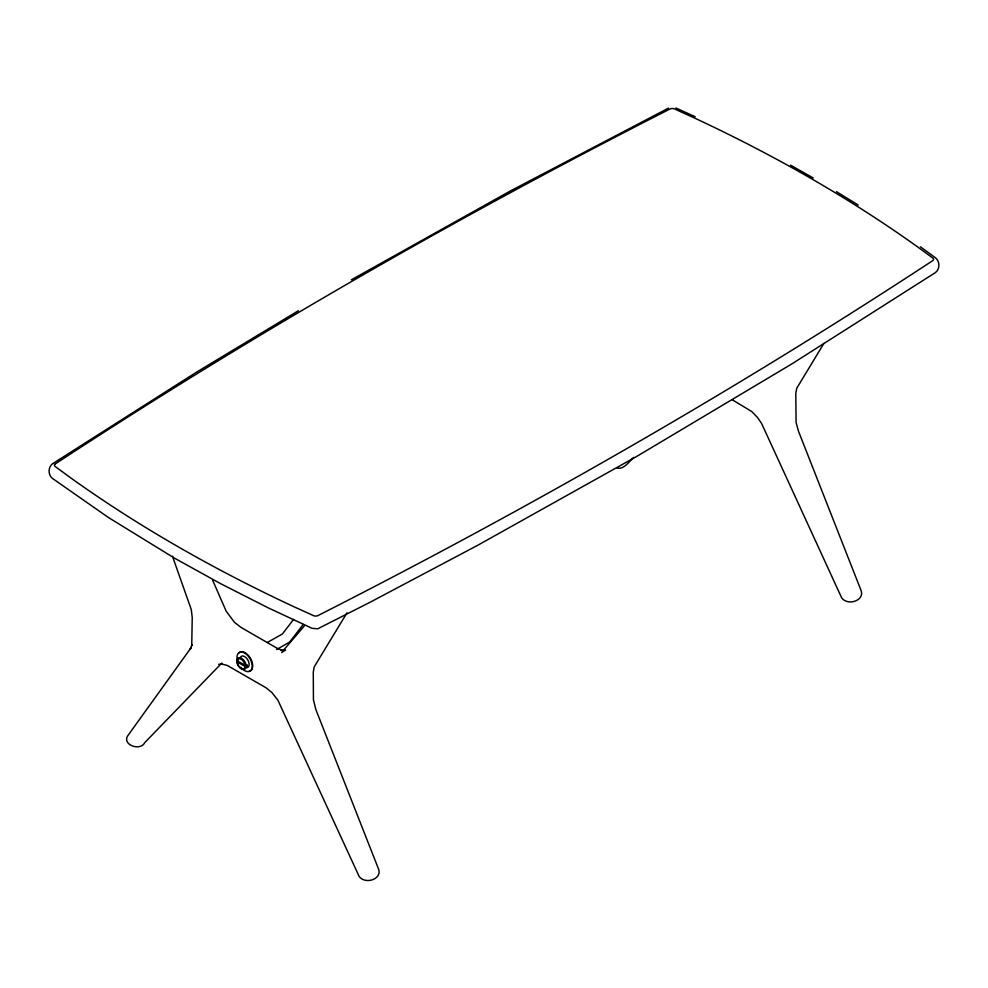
<?xml version="1.0" encoding="UTF-8"?>
<svg xmlns="http://www.w3.org/2000/svg" width="988" height="988" viewBox="0 0 988 988"><rect width="100%" height="100%" fill="white"/><g stroke="black" fill="none" stroke-linecap="round" stroke-linejoin="round"><path stroke-width="1.48" d="M237.132 660.725L237.145 659.663A6.459 3.73 60 0 1 241.566 658.292A6.459 3.73 60 0 1 245.975 664.751L244.975 665.245L244.567 663.553A5.743 3.31 60 0 0 237.54 659.49L237.132 660.725L247.049 666.443L247.049 664.689L246.037 665.27M247.049 666.443L245.975 667.493A6.459 3.73 60 0 1 241.566 668.851A6.459 3.73 60 0 1 237.145 662.392L238.009 660.342M346.986 612.819L314.209 666.875L313.27 672.186L313.431 699.899L315.913 709.693L378.194 868.168C383.319 879.024 365.239 885.026 359.113 876.393L277.875 700.134L271.972 692.625L265.982 687.747L227.203 665.406L220.793 663.812L222.251 663.751L218.694 664.381M823.881 343.416L796.723 388.296L795.797 393.607L796.093 422.407L798.44 431.114L860.709 589.577C865.834 600.445 847.766 606.434 841.64 597.802L761.674 423.642L757.598 417.603L751.769 411.551L732.417 399.856M293.634 619.315L282.407 633.987L267.242 642.533M303.205 624.441L289.731 641.99L276.652 649.536M304.551 625.663L281.642 652.451L285.618 650.067M221.855 663.034L144.767 742.618C140.271 751.473 122.203 744.903 127.625 735.961L190.993 647.844L190.227 649.079L191.993 644.559L191.734 645.819L192.228 617.512L191.277 609.559L172.431 556.195M633.716 457.407C629.245 461.26 623.7 470.288 616.623 467.892M298.413 310.726L196.439 372.204L52.648 463.668C47.992 467.003 47.943 474.845 52.389 478.377L108.544 517.589L174.777 558.319L220.62 583.673L268.304 607.892L312.047 628.306L317.753 628.8L369.203 602.717L477.859 545.203L636.729 456.419L791.561 364.09L935.352 272.626C940.008 269.292 940.057 261.45 935.611 257.905L920.396 246.778M237.095 660.108L238.108 659.527M351.271 279.876L510.141 191.092L668.493 108.112M284.742 650.203L280.37 649.721L281.629 650.129L276.677 647.992L241.06 627.429L234.514 622.378L226.203 611.214L212.531 579.981M237.095 661.874L246.037 667.036M675.953 107.988L695.194 116.745M790.536 165.157L813.223 177.976M836.478 191.672L858.214 205.059M244.975 667.011L244.567 668.246A5.743 3.31 60 0 1 237.54 664.183L237.132 662.479M240.195 657.897A6.459 3.73 60 0 1 247.84 659.947A6.459 3.73 60 0 1 245.79 667.592M238.528 653.315A10.769 6.224 60 0 1 250.507 658.416A10.769 6.224 60 0 1 248.927 671.334M238.009 662.405A10.769 6.224 60 0 1 243.295 652.389A10.769 6.224 60 0 1 252.113 667.678A10.769 6.224 60 0 1 240.8 667.233M55.414 463.817L55.069 464.076A3.594 2.075 0 0 0 54.958 466.336L70.395 477.661A1484.692 857.176 0 0 0 294.152 606.842L313.776 615.759A3.606 2.087 0 0 0 317.704 615.697L318.124 615.499C529.074 508.326 734.726 390.556 932.586 260.746L932.931 260.499A3.594 2.075 0 0 0 933.043 258.226L917.605 246.901A1484.692 857.176 0 0 0 693.848 117.72L674.224 108.803A3.594 2.075 0 0 0 670.309 108.865L669.876 109.063C458.926 216.236 253.274 334.006 55.414 463.817"/></g></svg>
